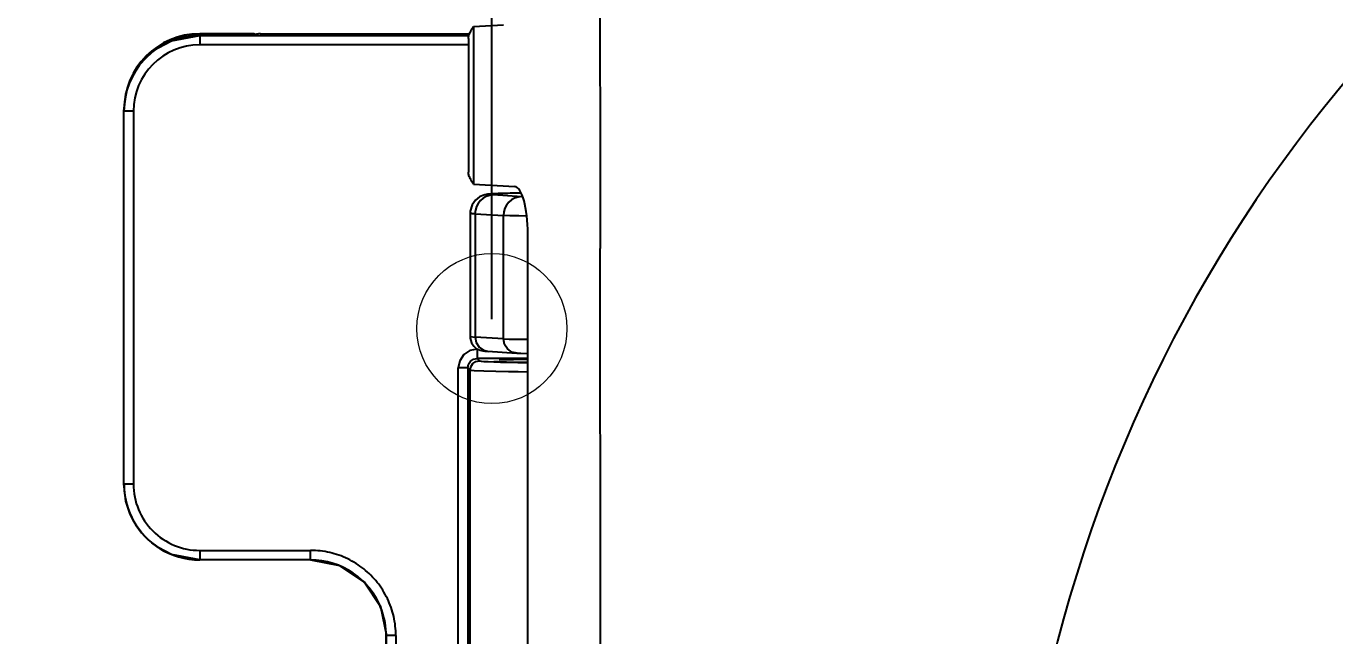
# Model space of a CAD drawing. Header units: millimetres. Extents: x 6575 to 9132, y 125 to 2418.
# Drawn here: x 6950.5 to 7088.6, y 1791.3 to 1855.6 of the extents above; entities that cross this region are included whole.
import ezdxf

# ---------------------------------------------------------------- set-up
doc = ezdxf.new("R2010")
doc.units = ezdxf.units.MM
doc.header["$LTSCALE"] = 0.5
doc.layers.add('3', color=3, linetype='Continuous')
doc.styles.get("Standard").update_dxf_attribs({"font": 'NanumGothic.ttf'})
doc.dimstyles.new('ISO-25', dxfattribs={"dimtxt": 20, "dimasz": 20, "dimexe": 3, "dimexo": 1, "dimgap": 5, "dimtad": 1, "dimtoh": 1, "dimdec": 0, "dimtxsty": 'Standard', "dimcen": 0, "dimclrd": 3, "dimclre": 3, "dimclrt": 2, "dimadec": 0, "dimazin": 0, "dimtfac": 1, "dimtdec": 0, "dimtmove": 0, "dimatfit": 3, "dimfxl": 0, "dimarcsym": 0})

# ---------------------------------------------------------------- blocks, each defined once
blk = doc.blocks.new('*D60')
at = {"color": 3, "lineweight": -2}
for p, q in [((6759.64, 1947.83), (6759.64, 2075.29)), ((7469.62, 1754.83), (7469.62, 2075.29)), ((6779.64, 2072.29), (7449.62, 2072.29))]:
    blk.add_line(p, q, dxfattribs=at)
at = {"color": 3}
for points in [[(6779.64, 2075.62), (6779.64, 2068.96), (6759.64, 2072.29)], [(7449.62, 2075.62), (7449.62, 2068.96), (7469.62, 2072.29)]]:
    blk.add_solid(points, dxfattribs=at)
at = {"layer": 'Defpoints', "color": 0}
for p in [(7469.62, 2072.29), (6759.64, 1946.83), (7469.62, 1753.83)]:
    blk.add_point(p, dxfattribs=at)
at = {"color": 2, "insert": (7114.63, 2095.81), "char_height": 25, "attachment_point": 5}
blk.add_mtext('710', dxfattribs=at)
blk = doc.blocks.new('*D61')
at = {"color": 3, "lineweight": -2}
for p, q in [((6999.64, 1824.73), (6999.64, 2019.89)), ((7469.64, 1754.83), (7469.64, 2019.89)), ((7019.64, 2016.89), (7449.64, 2016.89))]:
    blk.add_line(p, q, dxfattribs=at)
at = {"color": 3}
for points in [[(7019.64, 2020.23), (7019.64, 2013.56), (6999.64, 2016.89)], [(7449.64, 2020.23), (7449.64, 2013.56), (7469.64, 2016.89)]]:
    blk.add_solid(points, dxfattribs=at)
at = {"layer": 'Defpoints', "color": 0}
for p in [(7469.64, 2016.89), (6999.64, 1823.73), (7469.64, 1753.83)]:
    blk.add_point(p, dxfattribs=at)
at = {"color": 2, "insert": (7234.64, 2040.41), "char_height": 25, "attachment_point": 5}
blk.add_mtext('470', dxfattribs=at)
blk = doc.blocks.new('*D69')
at = {"color": 3, "lineweight": -2}
for p, q in [((6906.99, 1953.83), (7581.36, 1953.83)), ((7578.36, 1933.83), (7578.36, 1777.35)), ((7578.36, 1573.83), (7578.36, 1730.31)), ((6906.99, 1553.83), (7581.36, 1553.83))]:
    blk.add_line(p, q, dxfattribs=at)
at = {"color": 3}
for points in [[(7575.02, 1933.83), (7581.69, 1933.83), (7578.36, 1953.83)], [(7575.02, 1573.83), (7581.69, 1573.83), (7578.36, 1553.83)]]:
    blk.add_solid(points, dxfattribs=at)
at = {"layer": 'Defpoints', "color": 0}
for p in [(6905.99, 1953.83), (6905.99, 1553.83), (7578.36, 1553.83)]:
    blk.add_point(p, dxfattribs=at)
at = {"color": 2, "insert": (7578.36, 1753.83), "char_height": 25, "attachment_point": 5}
blk.add_mtext('400', dxfattribs=at)
blk = doc.blocks.new('2E12E')
at = {"color": 2}
for p, q in [((6809.69, 1177.76), (6812.84, 1177.95)), ((6809.69, 1177.76), (6809.69, 1161.12)), ((6786.36, 1176.99), (6780.79, 1176.99)), ((6780.79, 1176.84), (6783.89, 1176.84)), ((6780.79, 1176.84), (6780.79, 1176.82)), ((6780.79, 1176.82), (6809.23, 1176.82)), ((6809.15, 1175.82), (6780.79, 1175.82)), ((6786.31, 1176.95), (6785.79, 1176.86)), ((6786.31, 1176.95), (6786.36, 1176.99)), ((6787.18, 1177.01), (6786.38, 1176.87)), ((6787.18, 1177.01), (6809.28, 1177)), ((6809.15, 1176.51), (6809.15, 1162.38)), ((6772.79, 1168.82), (6772.79, 1168.83)), ((6772.79, 1129.51), (6772.79, 1168.82)), ((6773.79, 1168.82), (6773.79, 1129.51)), ((6809.69, 1161.12), (6814.04, 1160.87)), ((6814.78, 1159.81), (6811.77, 1159.99)), ((6809.33, 1158.05), (6809.33, 1144.99)), ((6809.85, 1157.99), (6809.85, 1144.99)), ((6809.85, 1157.99), (6812.86, 1157.81)), ((6812.86, 1144.81), (6812.86, 1157.81)), ((6815.43, 996.12), (6815.43, 1155.87)), ((6812.86, 1144.81), (6809.85, 1144.99)), ((6815.43, 1142.74), (6810.08, 1142.74)), ((6810.33, 1142.49), (6810.08, 1142.74)), ((6811.19, 1143.5), (6814.21, 1143.31)), ((6808.08, 1010.24), (6808.08, 1141.74)), ((6809.08, 1141.74), (6809.08, 1010.24)), ((6809.33, 1010.5), (6809.33, 1141.49)), ((6772.79, 1129.51), (6772.79, 1129.49)), ((6780.79, 1122.5), (6792.49, 1122.5)), ((6792.49, 1121.5), (6792.49, 1122.5)), ((6792.49, 1121.5), (6780.79, 1121.5)), ((6780.79, 1121.5), (6780.79, 1121.49)), ((6792.47, 1121.49), (6780.79, 1121.49)), ((6792.47, 1121.49), (6792.49, 1121.5)), ((6800.46, 1092.12), (6800.46, 1113.65)), ((6800.47, 1113.65), (6800.46, 1113.65)), ((6800.47, 1113.49), (6800.49, 1113.51)), ((6801.49, 1113.51), (6801.49, 1038.48))]:
    blk.add_line(p, q, dxfattribs=at)
for points in [[(6823.02, 1222.75), (6823.04, 1188.55), (6823.06, 1154.36)], [(6772.79, 1168.82), (6772.79, 1168.82), (6772.79, 1168.82), (6772.79, 1168.82), (6773, 1170.63), (6773.4, 1171.88), (6773.9, 1172.88), (6774.48, 1173.74), (6775.13, 1174.47), (6775.74, 1175.02), (6776.4, 1175.5), (6777.81, 1176.24), (6780.79, 1176.82)], [(6780.79, 1176.82), (6780.79, 1176.74), (6780.79, 1176.52), (6780.79, 1176.2), (6780.79, 1175.82)], [(6772.79, 1168.83), (6772.79, 1168.82)], [(6773.79, 1168.82), (6773.41, 1168.82), (6773.08, 1168.82), (6772.87, 1168.82), (6772.79, 1168.82)], [(6812.74, 1160.15), (6812.29, 1160.13), (6811.6, 1160.1), (6811.16, 1160.06), (6810.9, 1160.01), (6810.66, 1159.94), (6810.33, 1159.79), (6809.9, 1159.45), (6809.54, 1158.95), (6809.34, 1158.28), (6809.33, 1158.05)], [(6811.77, 1159.99), (6811.37, 1160.03), (6811.4, 1160.07), (6811.88, 1160.11), (6812.77, 1160.15)], [(6815.28, 1157.77), (6814.47, 1157.78), (6813.52, 1157.79), (6812.86, 1157.81)], [(6823.1, 1075.99), (6823.09, 1115.17), (6823.05, 1154.36)], [(6809.33, 1145.05), (6809.34, 1144.9), (6809.48, 1144.39), (6809.72, 1144.04), (6809.98, 1143.81), (6810.22, 1143.68), (6810.39, 1143.61), (6810.53, 1143.57), (6810.68, 1143.54), (6810.89, 1143.52), (6811.2, 1143.5)], [(6809.33, 1145.05), (6809.85, 1144.99)], [(6809.85, 1144.99), (6809.96, 1144.42), (6810.27, 1143.93), (6810.74, 1143.61), (6811.29, 1143.49)], [(6812.86, 1144.81), (6813.44, 1144.79), (6814.28, 1144.78), (6815.31, 1144.77), (6815.43, 1144.77)], [(6814.3, 1143.31), (6813.75, 1143.42), (6813.28, 1143.75), (6812.97, 1144.23), (6812.86, 1144.81)], [(6810.08, 1143.74), (6809.31, 1143.59), (6808.66, 1143.16), (6808.23, 1142.51), (6808.08, 1141.74)], [(6809.08, 1141.74), (6809.15, 1142.13), (6809.37, 1142.45), (6809.69, 1142.67), (6810.08, 1142.74)], [(6810.08, 1143.74), (6810.08, 1143.36), (6810.08, 1143.04), (6810.08, 1142.82), (6810.08, 1142.74)], [(6814.3, 1143.31), (6814.7, 1143.29), (6815.3, 1143.28), (6815.42, 1143.28)], [(6809.08, 1141.74), (6808.99, 1141.74), (6808.78, 1141.74), (6808.45, 1141.74), (6808.08, 1141.74)], [(6809.08, 1141.74), (6809.33, 1141.49)], [(6809.33, 1141.49), (6809.41, 1141.87), (6809.62, 1142.2), (6809.95, 1142.41), (6810.33, 1142.49)], [(6815.43, 1141.31), (6814.41, 1141.32), (6813.38, 1141.34), (6812.04, 1141.36), (6810.77, 1141.39), (6809.77, 1141.44), (6809.33, 1141.49)], [(6780.79, 1121.5), (6777.81, 1122.08), (6776.4, 1122.82), (6775.74, 1123.3), (6775.13, 1123.85), (6774.64, 1124.39), (6774.18, 1125), (6773.76, 1125.68), (6773.4, 1126.44), (6773, 1127.69), (6772.79, 1129.51)], [(6772.79, 1129.51), (6772.87, 1129.51), (6773.08, 1129.51), (6773.41, 1129.51), (6773.79, 1129.51)], [(6780.79, 1122.5), (6780.79, 1122.13), (6780.79, 1121.8), (6780.79, 1121.59), (6780.79, 1121.5)], [(6792.49, 1121.5), (6795.54, 1120.9), (6798.14, 1119.17), (6799.88, 1116.58), (6800.49, 1113.51)], [(6800.49, 1085.99), (6800.49, 1113.51)], [(6801.49, 1113.51), (6801.11, 1113.51), (6800.79, 1113.51), (6800.57, 1113.51), (6800.49, 1113.51)]]:
    blk.add_lwpolyline(points, dxfattribs=at)
for centre, start, end in [((6780.79, 1168.82), 90.009, 180.0064), ((6780.79, 1129.5), 179.9907, 269.9939)]:
    blk.add_arc(centre, 7, start, end, dxfattribs=at)
for centre, major_axis, ratio, start_param, end_param in [((6780.79, 1168.99), (-4.21, 6.81), 0.99966, 5.729789, 7.30029), ((6780.79, 1168.83), (0, 8), 0.999848, 0.098926, 1.570811), ((6780.79, 1168.83), (0, 8), 0.999848, 0.000015, 0.098926), ((6783.89, 1176.88), (-2.5, 0), 0.017455, 1.570806, 3.036883), ((6783.8, 1176.86), (2, 0), 0.017449, 5.715526, 6.178563), ((6786.31, 1176.45), (-0.229, 0.445), 0.99869, 5.363377, 5.807797), ((6786.36, 1176.49), (0, 0.5), 0.999695, 5.719812, 6.283185), ((6814.01, 1155.87), (0, 5), 0.284012, 4.712867, 6.26645), ((6811.77, 1157.99), (0.12, 2), 0.961126, 0.063244, 1.629234), ((6820.64, 1160.07), (9, 0), 0.017453, 2.317366, 2.635123), ((6814.78, 1157.81), (-0.12, -2), 0.961133, 3.204845, 4.770831), ((6823.19, 1160.02), (12.75, 0), 0.017453, 2.296645, 2.317381), ((6818.63, 1159.83), (4, 0), 0.017451, 3.420757, 3.502606), ((6822.83, 1142.49), (12.5, 0), 0.017452, 3.158684, 3.190646), ((6822.83, 1142.49), (12.5, 0), 0.017452, 3.190646, 4.079319), ((6780.79, 1129.49), (0, 8), 0.999848, 1.570782, 1.599305), ((6780.79, 1129.49), (0, 8), 0.999848, 1.599305, 2.571298), ((6780.79, 1129.49), (0, 8), 0.999848, 2.571298, 3.141578), ((6792.47, 1113.49), (-5.66, -5.66), 0.999695, 2.727332, 3.926845), ((6792.46, 1113.5), (7.66, 2.32), 0.999451, 5.989191, 6.672186)]:
    blk.add_ellipse(centre, major_axis=major_axis, ratio=ratio, start_param=start_param, end_param=end_param, dxfattribs=at)
for points in [[(6809.15, 1176.51), (6809.15, 1176.61), (6809.19, 1176.85), (6809.37, 1177.27), (6809.57, 1177.59), (6809.69, 1177.76)], [(6809.69, 1161.12), (6809.57, 1161.29), (6809.37, 1161.62), (6809.19, 1162.04), (6809.15, 1162.27), (6809.15, 1162.38)], [(6809.85, 1157.99), (6809.74, 1158), (6809.54, 1158.01), (6809.37, 1158.03), (6809.33, 1158.04), (6809.33, 1158.05)], [(6801.49, 1113.51), (6801.49, 1114.19), (6801.34, 1115.53), (6800.66, 1117.45), (6799.58, 1119.17), (6798.15, 1120.6), (6796.44, 1121.68), (6794.52, 1122.35), (6793.18, 1122.5), (6792.49, 1122.5)]]:
    blk.add_open_spline(points, degree=3, dxfattribs=at)
for points, knots in [([(6815.38, 1142.64), (6815.3, 1142.64), (6814.63, 1142.63), (6813.51, 1142.61), (6812.71, 1142.59), (6812.38, 1142.58)], [0.7250178, 0.7250178, 0.7250178, 0.7250178, 0.7333333, 0.8, 0.8633974, 0.8633974, 0.8633974, 0.8633974]), ([(6811.82, 1142.43), (6811.96, 1142.43), (6812.41, 1142.4), (6813.46, 1142.37), (6814.6, 1142.35), (6815.29, 1142.34), (6815.38, 1142.34)], [0.0935878, 0.0935878, 0.0935878, 0.0935878, 0.1333333, 0.2, 0.2666667, 0.2762044, 0.2762044, 0.2762044, 0.2762044])]:
    blk.add_open_spline(points, degree=3, knots=knots, dxfattribs=at)

msp = doc.modelspace()

# ---------------------------------------------------------------- linework, layer by layer
at = {"color": 7}
msp.add_arc((7204.92, 1753.25), 150.31, 119.6345, 179.779, dxfattribs=at)
at = {"layer": '3', "color": 7, "linetype": 'Continuous', "lineweight": 0}
msp.add_circle((6999.64, 1823.73), 7.92, dxfattribs=at)

# ---------------------------------------------------------------- block references
msp.add_blockref('2E12E', (188.01, 677.83))

# ---------------------------------------------------------------- dimensions: what is measured, and where the dimension line sits
for base, p1, p2, picture, middle in [((7469.62, 2072.29), (6759.64, 1946.83), (7469.62, 1753.83), '*D60', (7114.63, 2072.29)), ((7469.64, 2016.89), (6999.64, 1823.73), (7469.64, 1753.83), '*D61', (7234.64, 2016.89))]:
    dim = msp.add_linear_dim(base=base, p1=p1, p2=p2, dimstyle='ISO-25', override={"dimscale": 1, "dimtxt": 25, "dimgap": 10, "dimarcsym": 1})
    dim.commit()
    dim.dimension.update_dxf_attribs({"geometry": picture, "text_midpoint": middle, "dimtype": 160})
dim = msp.add_linear_dim(base=(7578.36, 1553.83), p1=(6905.99, 1953.83), p2=(6905.99, 1553.83), angle=90, dimstyle='ISO-25', override={"dimtxt": 25, "dimgap": 10, "dimtad": 0, "dimtih": 1, "dimarcsym": 1})
dim.commit()
dim.dimension.update_dxf_attribs({"geometry": '*D69', "text_midpoint": (7578.36, 1753.83), "dimtype": 160})

doc.saveas('drawing.dxf')
